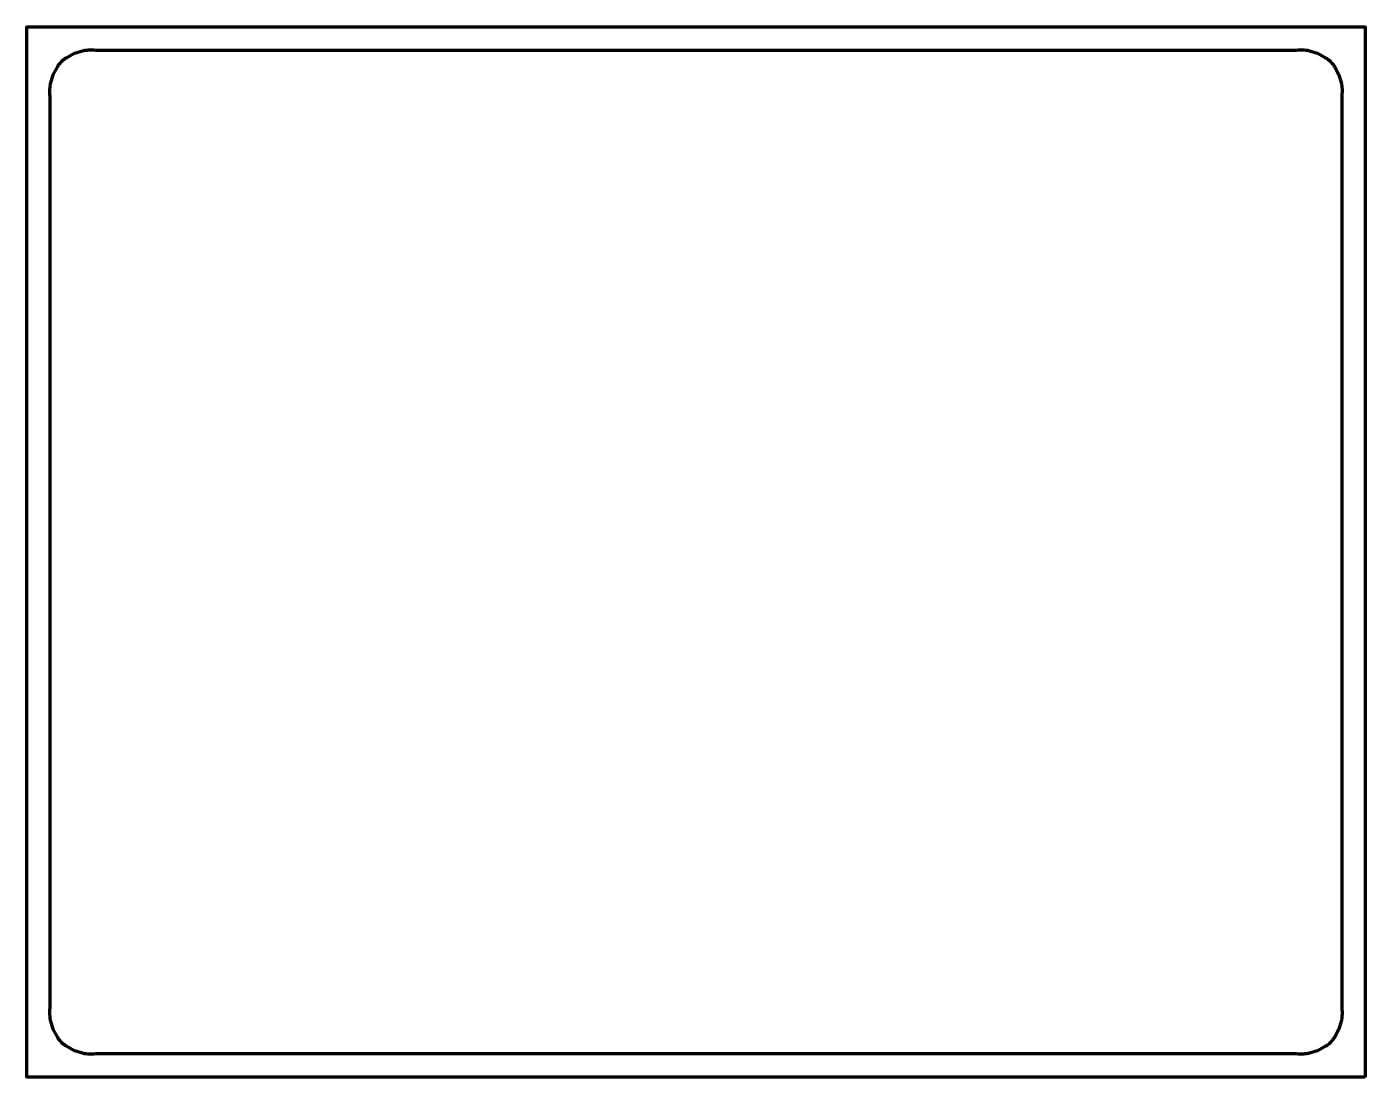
# Model space of a CAD drawing. Header units: millimetres. Extents: x -184 to 393, y -78 to 375.
import ezdxf

# ---------------------------------------------------------------- set-up
doc = ezdxf.new("R2010")
doc.units = ezdxf.units.MM
doc.header["$MEASUREMENT"] = 0
doc.layers.get('0').update_dxf_attribs({"lineweight": 0})
doc.layers.add('Safety', color=7, linetype='Continuous', lineweight=0)

msp = doc.modelspace()

# ---------------------------------------------------------------- linework, layer by layer
at = {"color": 1, "lineweight": 106, "true_color": 0xff0303}
msp.add_lwpolyline([(383.31, -51.35), (383.3, -51.51), (383.29, -51.67), (383.27, -51.92), (383.24, -52.15), (383.21, -52.41), (383.18, -52.64), (383.12, -52.93), (383.07, -53.17), (381.98, -57.08), (380.01, -60.62), (379.94, -60.75), (379.85, -60.89), (379.71, -61.11), (379.53, -61.37), (379.4, -61.54), (379.25, -61.73), (379.08, -61.93), (378.9, -62.14), (378.32, -62.75), (377.72, -63.33), (377.47, -63.55), (377.23, -63.75), (377, -63.93), (376.8, -64.07), (376.62, -64.2), (376.47, -64.3), (376.33, -64.39), (376.21, -64.46), (372.7, -66.44), (368.82, -67.54), (368.53, -67.6), (368.13, -67.67), (367.89, -67.7), (367.63, -67.74), (367.48, -67.75), (367.33, -67.76), (367.18, -67.77), (367.02, -67.78), (366.63, -67.79), (366.24, -67.8), (365.81, -67.8), (365.38, -67.8), (364.35, -67.78), (363.59, -67.75), (104.83, -67.75), (-153.94, -67.75), (-154.69, -67.78), (-155.72, -67.8), (-156.15, -67.8), (-156.58, -67.8), (-156.97, -67.79), (-157.36, -67.78), (-157.68, -67.76), (-157.97, -67.74), (-158.24, -67.7), (-158.48, -67.67), (-158.69, -67.64), (-158.87, -67.6), (-159.03, -67.57), (-159.16, -67.54), (-163.04, -66.44), (-166.56, -64.46), (-166.68, -64.38), (-166.82, -64.3), (-167.04, -64.15), (-167.29, -63.97), (-167.47, -63.83), (-167.65, -63.68), (-167.85, -63.51), (-168.06, -63.33), (-168.67, -62.75), (-169.24, -62.14), (-169.46, -61.89), (-169.66, -61.65), (-169.83, -61.42), (-169.98, -61.22), (-170.1, -61.04), (-170.2, -60.88), (-170.29, -60.74), (-170.35, -60.62), (-172.32, -57.08), (-173.41, -53.17), (-173.48, -52.88), (-173.54, -52.48), (-173.58, -52.24), (-173.61, -51.97), (-173.62, -51.82), (-173.63, -51.67), (-173.64, -51.51), (-173.65, -51.35), (-173.67, -50.96), (-173.67, -50.57), (-173.67, -50.14), (-173.67, -49.7), (-173.66, -48.66), (-173.62, -47.9), (-173.62, 148.7), (-173.62, 345.31), (-173.66, 346.06), (-173.67, 347.11), (-173.67, 347.54), (-173.67, 347.97), (-173.67, 348.36), (-173.65, 348.76), (-173.63, 349.07), (-173.61, 349.37), (-173.58, 349.64), (-173.54, 349.88), (-173.51, 350.1), (-173.48, 350.28), (-173.44, 350.44), (-173.41, 350.57), (-172.32, 354.48), (-170.35, 358.03), (-170.29, 358.14), (-170.2, 358.28), (-170.1, 358.44), (-169.98, 358.62), (-169.83, 358.83), (-169.66, 359.05), (-169.56, 359.17), (-169.46, 359.29), (-169.35, 359.42), (-169.24, 359.54), (-168.67, 360.16), (-168.06, 360.74), (-167.91, 360.87), (-167.77, 360.99), (-167.57, 361.16), (-167.38, 361.3), (-167.17, 361.46), (-166.98, 361.59), (-166.75, 361.74), (-166.56, 361.86), (-163.04, 363.84), (-159.16, 364.94), (-158.87, 365), (-158.48, 365.07), (-158.24, 365.11), (-157.97, 365.14), (-157.82, 365.15), (-157.67, 365.16), (-157.52, 365.17), (-157.36, 365.18), (-156.97, 365.2), (-156.58, 365.2), (-156.15, 365.2), (-155.72, 365.2), (-154.69, 365.19), (-153.94, 365.15), (104.83, 365.15), (363.59, 365.15), (364.35, 365.19), (365.38, 365.2), (365.81, 365.2), (366.24, 365.2), (366.63, 365.2), (367.02, 365.18), (367.33, 365.16), (367.63, 365.14), (367.9, 365.11), (368.14, 365.07), (368.35, 365.04), (368.53, 365), (368.69, 364.97), (368.82, 364.94), (372.7, 363.84), (376.21, 361.86), (376.33, 361.79), (376.47, 361.7), (376.62, 361.6), (376.8, 361.48), (377, 361.33), (377.23, 361.15), (377.35, 361.06), (377.47, 360.95), (377.59, 360.85), (377.72, 360.74), (378.32, 360.16), (378.9, 359.54), (379.03, 359.39), (379.16, 359.25), (379.32, 359.05), (379.46, 358.86), (379.62, 358.64), (379.75, 358.46), (379.89, 358.23), (380.01, 358.03), (381.98, 354.48), (383.07, 350.57), (383.1, 350.45), (383.12, 350.32), (383.17, 350.07), (383.22, 349.76), (383.25, 349.54), (383.27, 349.3), (383.29, 349.03), (383.31, 348.76), (383.32, 348.36), (383.33, 347.97), (383.33, 347.54), (383.33, 347.11), (383.31, 346.06), (383.27, 345.31), (383.27, 148.7), (383.27, -47.9), (383.31, -48.66), (383.33, -49.7), (383.32, -50.53)], close=True, dxfattribs=at)
at = {"layer": 'Safety', "color": 1, "lineweight": 106, "true_color": 0xff0303}
msp.add_lwpolyline([(393.33, -77.8), (-183.67, -77.8), (-183.67, 375.2), (393.33, 375.2)], close=True, dxfattribs=at)

doc.saveas('drawing.dxf')
